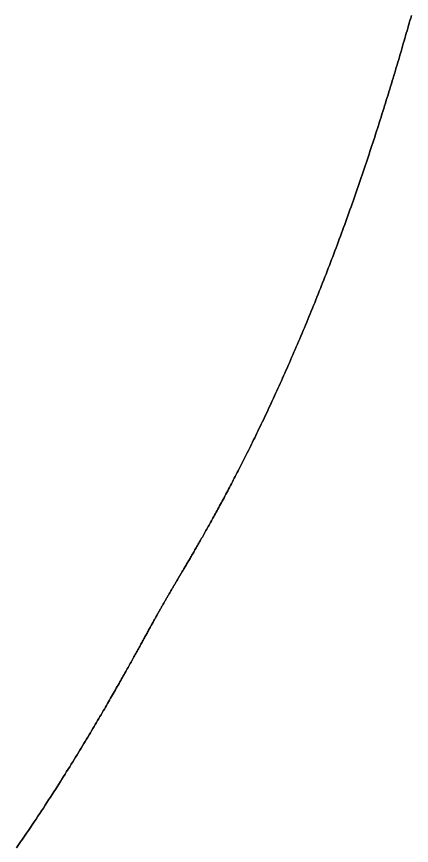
# Model space of a CAD drawing. Header units: inches. Extents: x 130170 to 284068, y 377793 to 804530.
# Drawn here: x 257768.64 to 257792.4, y 736120.6 to 736170.48 of the extents above; entities that cross this region are included whole.
import ezdxf

# ---------------------------------------------------------------- set-up
doc = ezdxf.new("R2010")
doc.units = ezdxf.units.IN
doc.header["$MEASUREMENT"] = 0
doc.layers.add('muni_il', color=7, linetype='Continuous')

msp = doc.modelspace()

# ---------------------------------------------------------------- linework, layer by layer
at = {"layer": 'muni_il'}
for points in [[(257768.641, 736120.457), (257768.763, 736120.633), (257768.884, 736120.81), (257769.004, 736120.985), (257769.123, 736121.159), (257769.241, 736121.332), (257769.357, 736121.505), (257769.473, 736121.677), (257769.588, 736121.847), (257769.701, 736122.017), (257769.814, 736122.186), (257769.925, 736122.354), (257770.036, 736122.521), (257770.145, 736122.687), (257770.253, 736122.852), (257770.36, 736123.015), (257770.466, 736123.178), (257770.571, 736123.34), (257770.675, 736123.5), (257770.778, 736123.66), (257770.879, 736123.818), (257770.98, 736123.975), (257771.08, 736124.131), (257771.178, 736124.286), (257771.275, 736124.44), (257771.372, 736124.592), (257771.467, 736124.743), (257771.561, 736124.894), (257771.655, 736125.042), (257771.747, 736125.19), (257771.838, 736125.336), (257771.928, 736125.482), (257772.017, 736125.626), (257772.105, 736125.768), (257772.192, 736125.91), (257772.278, 736126.05), (257772.363, 736126.189), (257772.447, 736126.326), (257772.53, 736126.463), (257772.611, 736126.598), (257772.692, 736126.732), (257772.772, 736126.864), (257772.851, 736126.995), (257772.929, 736127.125), (257773.006, 736127.254), (257773.083, 736127.381), (257773.158, 736127.507), (257773.232, 736127.632), (257773.305, 736127.756), (257773.378, 736127.878), (257773.449, 736127.999), (257773.52, 736128.119), (257773.589, 736128.237), (257773.658, 736128.354), (257773.726, 736128.47), (257773.793, 736128.585), (257773.859, 736128.698), (257773.924, 736128.811), (257773.989, 736128.922), (257774.052, 736129.031), (257774.115, 736129.14), (257774.177, 736129.247), (257774.238, 736129.353), (257774.298, 736129.458), (257774.358, 736129.562), (257774.417, 736129.664), (257774.474, 736129.765), (257774.532, 736129.865), (257774.588, 736129.964), (257774.644, 736130.062), (257774.699, 736130.159), (257774.753, 736130.254), (257774.806, 736130.349), (257774.859, 736130.442), (257774.911, 736130.534), (257774.963, 736130.625), (257775.013, 736130.715), (257775.063, 736130.804), (257775.113, 736130.892), (257775.161, 736130.978), (257775.209, 736131.064), (257775.257, 736131.149), (257775.303, 736131.232), (257775.35, 736131.315), (257775.395, 736131.396), (257775.44, 736131.477), (257775.484, 736131.557), (257775.528, 736131.635), (257775.571, 736131.713), (257775.614, 736131.79), (257775.656, 736131.866), (257775.698, 736131.941), (257775.739, 736132.015), (257775.779, 736132.088), (257775.819, 736132.16), (257775.859, 736132.231), (257775.898, 736132.302), (257775.936, 736132.372), (257775.974, 736132.44), (257776.012, 736132.509), (257776.049, 736132.576), (257776.086, 736132.642), (257776.122, 736132.708), (257776.158, 736132.773), (257776.193, 736132.837), (257776.228, 736132.9), (257776.263, 736132.963), (257776.297, 736133.025), (257776.331, 736133.086), (257776.364, 736133.147), (257776.397, 736133.207), (257776.43, 736133.266), (257776.462, 736133.325), (257776.494, 736133.383), (257776.526, 736133.44), (257776.557, 736133.497), (257776.588, 736133.554), (257776.619, 736133.609), (257776.649, 736133.664), (257776.679, 736133.719), (257776.709, 736133.773), (257776.739, 736133.826), (257776.768, 736133.879), (257776.797, 736133.932), (257776.826, 736133.984), (257776.855, 736134.036), (257776.883, 736134.087), (257776.911, 736134.137), (257776.939, 736134.188), (257776.967, 736134.238), (257776.995, 736134.287), (257777.022, 736134.336), (257777.049, 736134.385), (257777.076, 736134.433), (257777.103, 736134.482), (257777.13, 736134.529), (257777.157, 736134.577), (257777.183, 736134.624), (257777.21, 736134.671), (257777.236, 736134.717), (257777.262, 736134.764), (257777.288, 736134.81), (257777.314, 736134.856), (257777.34, 736134.902), (257777.366, 736134.947), (257777.392, 736134.992), (257777.417, 736135.038), (257777.443, 736135.083), (257777.469, 736135.128), (257777.494, 736135.172), (257777.52, 736135.217), (257777.545, 736135.262), (257777.571, 736135.306), (257777.596, 736135.351), (257777.622, 736135.395), (257777.647, 736135.439), (257777.673, 736135.484), (257777.699, 736135.528), (257777.725, 736135.573), (257777.75, 736135.617), (257777.776, 736135.661), (257777.802, 736135.706), (257777.828, 736135.75), (257777.854, 736135.795), (257777.88, 736135.84), (257777.906, 736135.885), (257777.932, 736135.93), (257777.959, 736135.975), (257777.985, 736136.02), (257778.012, 736136.066), (257778.039, 736136.111), (257778.066, 736136.157), (257778.093, 736136.203), (257778.12, 736136.25), (257778.148, 736136.296), (257778.175, 736136.343), (257778.203, 736136.39), (257778.231, 736136.438), (257778.259, 736136.485), (257778.287, 736136.533), (257778.316, 736136.581), (257778.345, 736136.63), (257778.374, 736136.679), (257778.403, 736136.729), (257778.432, 736136.779), (257778.462, 736136.829), (257778.492, 736136.879), (257778.522, 736136.93), (257778.552, 736136.982), (257778.583, 736137.034), (257778.614, 736137.086), (257778.645, 736137.139), (257778.677, 736137.192), (257778.709, 736137.246), (257778.741, 736137.301), (257778.773, 736137.356), (257778.806, 736137.411), (257778.839, 736137.467), (257778.872, 736137.524), (257778.906, 736137.581), (257778.94, 736137.639), (257778.974, 736137.698), (257779.009, 736137.756), (257779.044, 736137.816), (257779.079, 736137.877), (257779.115, 736137.938), (257779.151, 736137.999), (257779.188, 736138.062), (257779.224, 736138.125), (257779.261, 736138.189), (257779.299, 736138.253), (257779.337, 736138.318), (257779.375, 736138.384), (257779.414, 736138.451), (257779.453, 736138.518), (257779.492, 736138.587), (257779.532, 736138.656), (257779.572, 736138.726), (257779.613, 736138.796), (257779.653, 736138.868), (257779.695, 736138.94), (257779.737, 736139.013), (257779.779, 736139.087), (257779.821, 736139.162), (257779.864, 736139.237), (257779.908, 736139.314), (257779.952, 736139.391), (257779.996, 736139.469), (257780.04, 736139.549), (257780.085, 736139.629), (257780.131, 736139.709), (257780.177, 736139.791), (257780.223, 736139.874), (257780.27, 736139.958), (257780.317, 736140.043), (257780.364, 736140.128), (257780.412, 736140.215), (257780.461, 736140.302), (257780.509, 736140.391), (257780.559, 736140.48), (257780.608, 736140.57), (257780.658, 736140.662), (257780.709, 736140.754), (257780.759, 736140.847), (257780.811, 736140.941), (257780.862, 736141.037), (257780.914, 736141.133), (257780.967, 736141.23), (257781.02, 736141.328), (257781.073, 736141.428), (257781.127, 736141.528), (257781.181, 736141.629), (257781.235, 736141.731), (257781.29, 736141.835), (257781.345, 736141.939), (257781.401, 736142.044), (257781.457, 736142.15), (257781.513, 736142.258), (257781.57, 736142.366), (257781.627, 736142.476), (257781.685, 736142.586), (257781.743, 736142.697), (257781.801, 736142.81), (257781.859, 736142.923), (257781.918, 736143.038), (257781.978, 736143.153), (257782.037, 736143.27), (257782.097, 736143.387), (257782.158, 736143.505), (257782.218, 736143.625), (257782.279, 736143.745), (257782.34, 736143.867), (257782.402, 736143.989), (257782.464, 736144.113), (257782.526, 736144.237), (257782.589, 736144.363), (257782.651, 736144.489), (257782.715, 736144.617), (257782.778, 736144.745), (257782.842, 736144.875), (257782.906, 736145.005), (257782.97, 736145.136), (257783.034, 736145.268), (257783.099, 736145.402), (257783.164, 736145.536), (257783.229, 736145.671), (257783.295, 736145.807), (257783.36, 736145.944), (257783.426, 736146.082), (257783.492, 736146.221), (257783.559, 736146.36), (257783.625, 736146.501), (257783.692, 736146.642), (257783.759, 736146.785), (257783.826, 736146.928), (257783.893, 736147.072), (257783.961, 736147.217), (257784.028, 736147.363), (257784.096, 736147.51), (257784.164, 736147.657), (257784.232, 736147.805), (257784.3, 736147.955), (257784.369, 736148.105), (257784.437, 736148.255), (257784.506, 736148.407), (257784.575, 736148.559), (257784.643, 736148.712), (257784.712, 736148.866), (257784.781, 736149.021), (257784.85, 736149.176), (257784.919, 736149.332), (257784.989, 736149.489), (257785.058, 736149.646), (257785.127, 736149.804), (257785.196, 736149.963), (257785.266, 736150.123), (257785.335, 736150.283), (257785.405, 736150.444), (257785.474, 736150.605), (257785.544, 736150.767), (257785.613, 736150.93), (257785.682, 736151.093), (257785.752, 736151.257), (257785.821, 736151.422), (257785.891, 736151.587), (257785.96, 736151.752), (257786.03, 736151.919), (257786.099, 736152.085), (257786.168, 736152.252), (257786.237, 736152.42), (257786.306, 736152.588), (257786.376, 736152.757), (257786.445, 736152.926), (257786.514, 736153.095), (257786.582, 736153.265), (257786.651, 736153.436), (257786.72, 736153.606), (257786.788, 736153.778), (257786.856, 736153.949), (257786.925, 736154.121), (257786.993, 736154.294), (257787.061, 736154.466), (257787.129, 736154.639), (257787.197, 736154.812), (257787.264, 736154.986), (257787.332, 736155.16), (257787.399, 736155.334), (257787.466, 736155.508), (257787.533, 736155.683), (257787.6, 736155.858), (257787.666, 736156.033), (257787.733, 736156.208), (257787.799, 736156.384), (257787.865, 736156.56), (257787.931, 736156.735), (257787.997, 736156.911), (257788.062, 736157.088), (257788.127, 736157.264), (257788.192, 736157.44), (257788.257, 736157.616), (257788.321, 736157.793), (257788.386, 736157.97), (257788.45, 736158.146), (257788.514, 736158.323), (257788.577, 736158.5), (257788.641, 736158.676), (257788.704, 736158.853), (257788.767, 736159.03), (257788.829, 736159.207), (257788.892, 736159.383), (257788.954, 736159.56), (257789.015, 736159.737), (257789.077, 736159.913), (257789.138, 736160.089), (257789.199, 736160.266), (257789.26, 736160.442), (257789.32, 736160.618), (257789.38, 736160.794), (257789.44, 736160.969), (257789.5, 736161.145), (257789.559, 736161.32), (257789.618, 736161.496), (257789.677, 736161.671), (257789.735, 736161.846), (257789.793, 736162.02), (257789.851, 736162.194), (257789.909, 736162.368), (257789.966, 736162.542), (257790.023, 736162.716), (257790.08, 736162.889), (257790.136, 736163.062), (257790.192, 736163.235), (257790.248, 736163.407), (257790.303, 736163.579), (257790.358, 736163.751), (257790.413, 736163.922), (257790.467, 736164.093), (257790.522, 736164.264), (257790.576, 736164.434), (257790.629, 736164.604), (257790.682, 736164.774), (257790.735, 736164.943), (257790.788, 736165.112), (257790.84, 736165.28), (257790.892, 736165.447), (257790.944, 736165.615), (257790.995, 736165.782), (257791.047, 736165.948), (257791.097, 736166.114), (257791.148, 736166.28), (257791.198, 736166.445), (257791.248, 736166.609), (257791.298, 736166.773), (257791.347, 736166.937), (257791.396, 736167.1), (257791.445, 736167.263), (257791.493, 736167.424), (257791.541, 736167.586), (257791.589, 736167.747), (257791.637, 736167.907), (257791.684, 736168.067), (257791.731, 736168.226), (257791.777, 736168.385), (257791.824, 736168.543), (257791.87, 736168.701), (257791.916, 736168.857), (257791.962, 736169.014), (257792.007, 736169.17), (257792.052, 736169.325), (257792.097, 736169.479), (257792.141, 736169.633), (257792.186, 736169.786), (257792.23, 736169.939), (257792.274, 736170.091), (257792.317, 736170.243), (257792.36, 736170.394), (257792.403, 736170.544)], [(257792.403, 736170.544), (257792.36, 736170.394), (257792.317, 736170.243), (257792.274, 736170.091), (257792.23, 736169.939), (257792.186, 736169.786), (257792.141, 736169.633), (257792.097, 736169.479), (257792.052, 736169.325), (257792.007, 736169.17), (257791.962, 736169.014), (257791.916, 736168.857), (257791.87, 736168.701), (257791.824, 736168.543), (257791.777, 736168.385), (257791.731, 736168.226), (257791.684, 736168.067), (257791.637, 736167.907), (257791.589, 736167.747), (257791.541, 736167.586), (257791.493, 736167.424), (257791.445, 736167.263), (257791.396, 736167.1), (257791.347, 736166.937), (257791.298, 736166.773), (257791.248, 736166.609), (257791.198, 736166.445), (257791.148, 736166.28), (257791.097, 736166.114), (257791.047, 736165.948), (257790.995, 736165.782), (257790.944, 736165.615), (257790.892, 736165.447), (257790.84, 736165.28), (257790.788, 736165.112), (257790.735, 736164.943), (257790.682, 736164.774), (257790.629, 736164.604), (257790.576, 736164.434), (257790.522, 736164.264), (257790.467, 736164.093), (257790.413, 736163.922), (257790.358, 736163.751), (257790.303, 736163.579), (257790.248, 736163.407), (257790.192, 736163.235), (257790.136, 736163.062), (257790.08, 736162.889), (257790.023, 736162.716), (257789.966, 736162.542), (257789.909, 736162.368), (257789.851, 736162.194), (257789.793, 736162.02), (257789.735, 736161.846), (257789.677, 736161.671), (257789.618, 736161.496), (257789.559, 736161.32), (257789.5, 736161.145), (257789.44, 736160.969), (257789.38, 736160.794), (257789.32, 736160.618), (257789.26, 736160.442), (257789.199, 736160.266), (257789.138, 736160.089), (257789.077, 736159.913), (257789.015, 736159.737), (257788.954, 736159.56), (257788.892, 736159.383), (257788.829, 736159.207), (257788.767, 736159.03), (257788.704, 736158.853), (257788.641, 736158.676), (257788.577, 736158.5), (257788.514, 736158.323), (257788.45, 736158.146), (257788.386, 736157.97), (257788.321, 736157.793), (257788.257, 736157.616), (257788.192, 736157.44), (257788.127, 736157.264), (257788.062, 736157.088), (257787.997, 736156.911), (257787.931, 736156.735), (257787.865, 736156.56), (257787.799, 736156.384), (257787.733, 736156.208), (257787.666, 736156.033), (257787.6, 736155.858), (257787.533, 736155.683), (257787.466, 736155.508), (257787.399, 736155.334), (257787.332, 736155.16), (257787.264, 736154.986), (257787.197, 736154.812), (257787.129, 736154.639), (257787.061, 736154.466), (257786.993, 736154.294), (257786.925, 736154.121), (257786.856, 736153.949), (257786.788, 736153.778), (257786.72, 736153.606), (257786.651, 736153.436), (257786.582, 736153.265), (257786.514, 736153.095), (257786.445, 736152.926), (257786.376, 736152.757), (257786.306, 736152.588), (257786.237, 736152.42), (257786.168, 736152.252), (257786.099, 736152.085), (257786.03, 736151.919), (257785.96, 736151.752), (257785.891, 736151.587), (257785.821, 736151.422), (257785.752, 736151.257), (257785.682, 736151.093), (257785.613, 736150.93), (257785.544, 736150.767), (257785.474, 736150.605), (257785.405, 736150.444), (257785.335, 736150.283), (257785.266, 736150.123), (257785.196, 736149.963), (257785.127, 736149.804), (257785.058, 736149.646), (257784.989, 736149.489), (257784.919, 736149.332), (257784.85, 736149.176), (257784.781, 736149.021), (257784.712, 736148.866), (257784.643, 736148.712), (257784.575, 736148.559), (257784.506, 736148.407), (257784.437, 736148.255), (257784.369, 736148.105), (257784.3, 736147.955), (257784.232, 736147.805), (257784.164, 736147.657), (257784.096, 736147.51), (257784.028, 736147.363), (257783.961, 736147.217), (257783.893, 736147.072), (257783.826, 736146.928), (257783.759, 736146.785), (257783.692, 736146.642), (257783.625, 736146.501), (257783.559, 736146.36), (257783.492, 736146.221), (257783.426, 736146.082), (257783.36, 736145.944), (257783.295, 736145.807), (257783.229, 736145.671), (257783.164, 736145.536), (257783.099, 736145.402), (257783.034, 736145.268), (257782.97, 736145.136), (257782.906, 736145.005), (257782.842, 736144.875), (257782.778, 736144.745), (257782.715, 736144.617), (257782.651, 736144.489), (257782.589, 736144.363), (257782.526, 736144.237), (257782.464, 736144.113), (257782.402, 736143.989), (257782.34, 736143.867), (257782.279, 736143.745), (257782.218, 736143.625), (257782.158, 736143.505), (257782.097, 736143.387), (257782.037, 736143.27), (257781.978, 736143.153), (257781.918, 736143.038), (257781.859, 736142.923), (257781.801, 736142.81), (257781.743, 736142.697), (257781.685, 736142.586), (257781.627, 736142.476), (257781.57, 736142.366), (257781.513, 736142.258), (257781.457, 736142.15), (257781.401, 736142.044), (257781.345, 736141.939), (257781.29, 736141.835), (257781.235, 736141.731), (257781.181, 736141.629), (257781.127, 736141.528), (257781.073, 736141.428), (257781.02, 736141.328), (257780.967, 736141.23), (257780.914, 736141.133), (257780.862, 736141.037), (257780.811, 736140.941), (257780.759, 736140.847), (257780.709, 736140.754), (257780.658, 736140.662), (257780.608, 736140.57), (257780.559, 736140.48), (257780.509, 736140.391), (257780.461, 736140.302), (257780.412, 736140.215), (257780.364, 736140.128), (257780.317, 736140.043), (257780.27, 736139.958), (257780.223, 736139.874), (257780.177, 736139.791), (257780.131, 736139.709), (257780.085, 736139.629), (257780.04, 736139.549), (257779.996, 736139.469), (257779.952, 736139.391), (257779.908, 736139.314), (257779.864, 736139.237), (257779.821, 736139.162), (257779.779, 736139.087), (257779.737, 736139.013), (257779.695, 736138.94), (257779.653, 736138.868), (257779.613, 736138.796), (257779.572, 736138.726), (257779.532, 736138.656), (257779.492, 736138.587), (257779.453, 736138.518), (257779.414, 736138.451), (257779.375, 736138.384), (257779.337, 736138.318), (257779.299, 736138.253), (257779.261, 736138.189), (257779.224, 736138.125), (257779.188, 736138.062), (257779.151, 736137.999), (257779.115, 736137.938), (257779.079, 736137.877), (257779.044, 736137.816), (257779.009, 736137.756), (257778.974, 736137.698), (257778.94, 736137.639), (257778.906, 736137.581), (257778.872, 736137.524), (257778.839, 736137.467), (257778.806, 736137.411), (257778.773, 736137.356), (257778.741, 736137.301), (257778.709, 736137.246), (257778.677, 736137.192), (257778.645, 736137.139), (257778.614, 736137.086), (257778.583, 736137.034), (257778.552, 736136.982), (257778.522, 736136.93), (257778.492, 736136.879), (257778.462, 736136.829), (257778.432, 736136.779), (257778.403, 736136.729), (257778.374, 736136.679), (257778.345, 736136.63), (257778.316, 736136.581), (257778.287, 736136.533), (257778.259, 736136.485), (257778.231, 736136.438), (257778.203, 736136.39), (257778.175, 736136.343), (257778.148, 736136.296), (257778.12, 736136.25), (257778.093, 736136.203), (257778.066, 736136.157), (257778.039, 736136.111), (257778.012, 736136.066), (257777.985, 736136.02), (257777.959, 736135.975), (257777.932, 736135.93), (257777.906, 736135.885), (257777.88, 736135.84), (257777.854, 736135.795), (257777.828, 736135.75), (257777.802, 736135.706), (257777.776, 736135.661), (257777.75, 736135.617), (257777.725, 736135.573), (257777.699, 736135.528), (257777.673, 736135.484), (257777.647, 736135.439), (257777.622, 736135.395), (257777.596, 736135.351), (257777.571, 736135.306), (257777.545, 736135.262), (257777.52, 736135.217), (257777.494, 736135.172), (257777.469, 736135.128), (257777.443, 736135.083), (257777.417, 736135.038), (257777.392, 736134.992), (257777.366, 736134.947), (257777.34, 736134.902), (257777.314, 736134.856), (257777.288, 736134.81), (257777.262, 736134.764), (257777.236, 736134.717), (257777.21, 736134.671), (257777.183, 736134.624), (257777.157, 736134.577), (257777.13, 736134.529), (257777.103, 736134.482), (257777.076, 736134.433), (257777.049, 736134.385), (257777.022, 736134.336), (257776.995, 736134.287), (257776.967, 736134.238), (257776.939, 736134.188), (257776.911, 736134.137), (257776.883, 736134.087), (257776.855, 736134.036), (257776.826, 736133.984), (257776.797, 736133.932), (257776.768, 736133.879), (257776.739, 736133.826), (257776.709, 736133.773), (257776.679, 736133.719), (257776.649, 736133.664), (257776.619, 736133.609), (257776.588, 736133.554), (257776.557, 736133.497), (257776.526, 736133.44), (257776.494, 736133.383), (257776.462, 736133.325), (257776.43, 736133.266), (257776.397, 736133.207), (257776.364, 736133.147), (257776.331, 736133.086), (257776.297, 736133.025), (257776.263, 736132.963), (257776.228, 736132.9), (257776.193, 736132.837), (257776.158, 736132.773), (257776.122, 736132.708), (257776.086, 736132.642), (257776.049, 736132.576), (257776.012, 736132.509), (257775.974, 736132.44), (257775.936, 736132.372), (257775.898, 736132.302), (257775.859, 736132.231), (257775.819, 736132.16), (257775.779, 736132.088), (257775.739, 736132.015), (257775.698, 736131.941), (257775.656, 736131.866), (257775.614, 736131.79), (257775.571, 736131.713), (257775.528, 736131.635), (257775.484, 736131.557), (257775.44, 736131.477), (257775.395, 736131.396), (257775.35, 736131.315), (257775.303, 736131.232), (257775.257, 736131.149), (257775.209, 736131.064), (257775.161, 736130.978), (257775.113, 736130.892), (257775.063, 736130.804), (257775.013, 736130.715), (257774.963, 736130.625), (257774.911, 736130.534), (257774.859, 736130.442), (257774.806, 736130.349), (257774.753, 736130.254), (257774.699, 736130.159), (257774.644, 736130.062), (257774.588, 736129.964), (257774.532, 736129.865), (257774.474, 736129.765), (257774.417, 736129.664), (257774.358, 736129.562), (257774.298, 736129.458), (257774.238, 736129.353), (257774.177, 736129.247), (257774.115, 736129.14), (257774.052, 736129.031), (257773.989, 736128.922), (257773.924, 736128.811), (257773.859, 736128.698), (257773.793, 736128.585), (257773.726, 736128.47), (257773.658, 736128.354), (257773.589, 736128.237), (257773.52, 736128.119), (257773.449, 736127.999), (257773.378, 736127.878), (257773.305, 736127.756), (257773.232, 736127.632), (257773.158, 736127.507), (257773.083, 736127.381), (257773.006, 736127.254), (257772.929, 736127.125), (257772.851, 736126.995), (257772.772, 736126.864), (257772.692, 736126.732), (257772.611, 736126.598), (257772.53, 736126.463), (257772.447, 736126.326), (257772.363, 736126.189), (257772.278, 736126.05), (257772.192, 736125.91), (257772.105, 736125.768), (257772.017, 736125.626), (257771.928, 736125.482), (257771.838, 736125.336), (257771.747, 736125.19), (257771.655, 736125.042), (257771.561, 736124.894), (257771.467, 736124.743), (257771.372, 736124.592), (257771.275, 736124.44), (257771.178, 736124.286), (257771.08, 736124.131), (257770.98, 736123.975), (257770.879, 736123.818), (257770.778, 736123.66), (257770.675, 736123.5), (257770.571, 736123.34), (257770.466, 736123.178), (257770.36, 736123.015), (257770.253, 736122.852), (257770.145, 736122.687), (257770.036, 736122.521), (257769.925, 736122.354), (257769.814, 736122.186), (257769.701, 736122.017), (257769.588, 736121.847), (257769.473, 736121.677), (257769.357, 736121.505), (257769.241, 736121.332), (257769.123, 736121.159), (257769.004, 736120.985), (257768.884, 736120.81), (257768.763, 736120.633), (257768.641, 736120.457)]]:
    msp.add_lwpolyline(points, dxfattribs=at)

doc.saveas('drawing.dxf')
